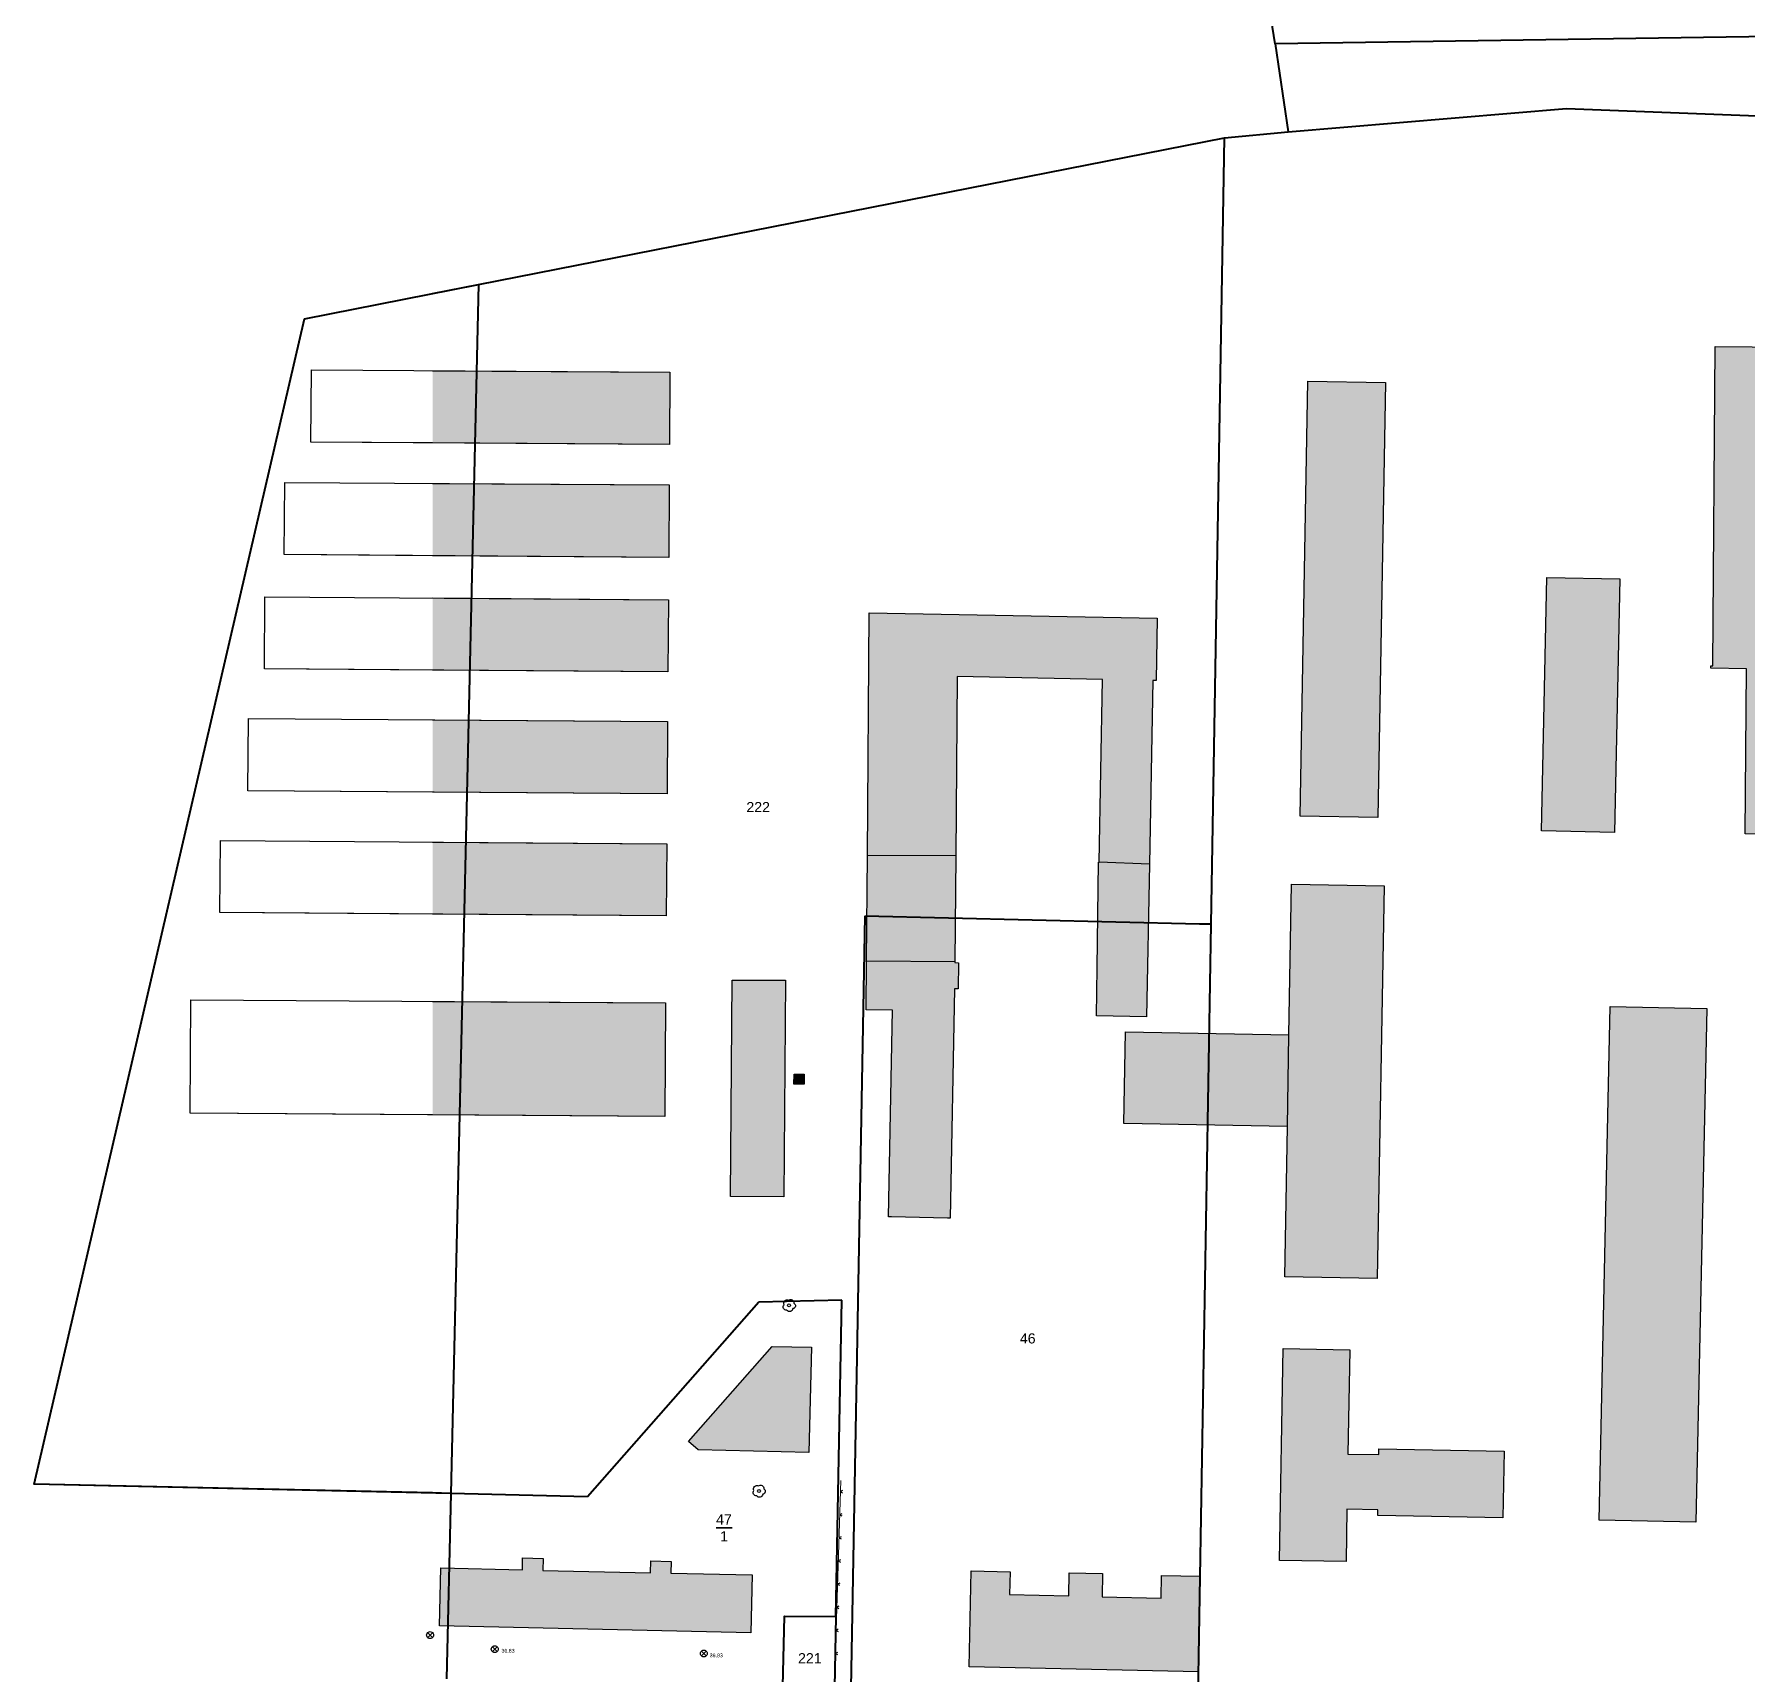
# Model space of a CAD drawing. Header units: metres. Extents: x 363857 to 365179, y 5807840 to 5809004.
# Drawn here: x 363931.1 to 364227.2, y 5808027.5 to 5808310.9 of the extents above; entities that cross this region are included whole.
import ezdxf

# ---------------------------------------------------------------- set-up
doc = ezdxf.new("R2010")
doc.units = ezdxf.units.M
doc.header["$LTSCALE"] = 0.5
doc.linetypes.add('LF11.26', pattern=[0])
doc.layers.get('0').update_dxf_attribs({"color": 1, "linetype": 'CONTINUOUS'})
for name, color, linetype in [('Flurstücksgrenze', 5, 'CONTINUOUS'), ('Stk.Bäume', 1, 'CONTINUOUS'), ('Stk.Einfriedungen', 1, 'CONTINUOUS'), ('Stk.Gebäude', 202, 'CONTINUOUS'), ('Stk.Geländehöhen', 1, 'CONTINUOUS'), ('Stk.Ver- und Entsorgungsanlagen allgemein', 1, 'CONTINUOUS')]:
    doc.layers.add(name, color=color, linetype=linetype)
doc.styles.add('TA  11.0401.0000', font='Arial.ttf')

# ---------------------------------------------------------------- blocks, each defined once
blk = doc.blocks.new('S11..378')
at = {"color": 0, "lineweight": -2}
blk.add_lwpolyline([(-0.025, 0.05), (0, 0), (0.025, 0.05)], dxfattribs=at)
blk = doc.blocks.new('S11..60')
at = {"color": 0, "lineweight": -2}
for points in [[(0.165, 0.075, -0.7675055), (0.13, -0.115, -0.7475991), (-0.075, -0.165, -0.7388858), (-0.175, 0.02, -0.7315501), (-0.02, 0.175, -0.7388858)], [(0.0433, -0.025, -0.5773503), (-0.0433, -0.025, -0.5773503), (0, 0.05, -0.5773503)]]:
    blk.add_lwpolyline(points, format="xyb", close=True, dxfattribs=at)
blk = doc.blocks.new('S11..36')
at = {"color": 0, "lineweight": -2}
blk.add_lwpolyline([(0.065, -0.0375, -0.5773503), (-0.065, -0.0375, -0.5773503), (0, 0.075, -0.5773503)], format="xyb", close=True, dxfattribs=at)
for points in [[(-0.05, 0.05), (0, 0), (-0.05, -0.05)], [(0.05, -0.05), (0, 0), (0.05, 0.05)]]:
    blk.add_lwpolyline(points, dxfattribs=at)

msp = doc.modelspace()

# ---------------------------------------------------------------- hatches: boundary and pattern name
at = {"layer": 'Stk.Gebäude', "lineweight": 18, "true_color": 0xffffff}
for points in [[(364303.231, 5808174.342), (364296.661, 5808174.503), (364296.722, 5808176.5), (364293.982, 5808176.534), (364294.146, 5808187.373), (364285.173, 5808187.55), (364285.16, 5808185.287), (364248.551, 5808185.767), (364248.569, 5808188.519), (364239.643, 5808188.638), (364239.478, 5808172.56), (364226.918, 5808172.662), (364227.109, 5808201.169), (364220.965, 5808201.268), (364220.971, 5808201.667), (364221.32, 5808201.662), (364221.695, 5808256.87), (364240.969, 5808256.704), (364240.122, 5808220.464), (364252.312, 5808220.304), (364252.631, 5808244.255), (364267.714, 5808244.028), (364267.173, 5808203.888), (364285.306, 5808203.643), (364285.318, 5808200.657), (364306.418, 5808200.254), (364306.041, 5808176.337), (364303.3, 5808176.388)], [(364000, 5808252.71), (364041.018, 5808252.434), (364040.929, 5808239.926), (364000, 5808240.2107)], [(364164.703, 5808250.643), (364163.388, 5808175.481), (364149.998, 5808175.723), (364151.307, 5808250.885)], [(364000, 5808233.2229), (364040.897, 5808232.951), (364040.807, 5808220.443), (364000, 5808220.7266)], [(364191.677, 5808173.153), (364192.594, 5808216.978), (364205.265, 5808216.7), (364204.338, 5808172.884)], [(364000, 5808213.4199), (364040.756, 5808213.116), (364040.685, 5808200.642), (364000, 5808200.951)], [(364075.163, 5808168.917), (364075.481, 5808210.861), (364125.237, 5808209.925), (364125.054, 5808199.161), (364124.528, 5808199.159), (364123.951, 5808167.419), (364115.229, 5808167.739), (364115.783, 5808199.328), (364090.653, 5808199.831), (364090.425, 5808168.817)], [(364000, 5808192.3325), (364040.627, 5808192.041), (364040.543, 5808179.561), (364000, 5808179.8452)], [(364000, 5808171.228), (364040.488, 5808170.93), (364040.382, 5808158.453), (364000, 5808158.7508)], [(364074.999, 5808150.692), (364075.163, 5808168.917), (364090.425, 5808168.817), (364090.281, 5808150.591)], [(364115.229, 5808167.739), (364123.951, 5808167.419), (364123.438, 5808141.022), (364114.742, 5808141.213), (364114.865, 5808149.458), (364115.089, 5808167.744)], [(364147.759, 5808122.043), (364148.037, 5808137.918), (364148.494, 5808163.936), (364164.487, 5808163.66), (364163.28, 5808095.771), (364147.303, 5808096.06)], [(364074.999, 5808150.692), (364090.281, 5808150.591), (364090.279, 5808150.391), (364090.909, 5808150.37), (364090.833, 5808145.869), (364090.233, 5808145.852), (364089.493, 5808106.183), (364089.003, 5808106.186), (364079.319, 5808106.423), (364078.818, 5808106.453), (364079.509, 5808142.186), (364074.93, 5808142.221)], [(364051.483, 5808109.952), (364051.756, 5808147.379), (364061.017, 5808147.337), (364060.735, 5808109.884)], [(364000, 5808143.6897), (364040.277, 5808143.414), (364040.165, 5808123.808), (364000, 5808124.0903)], [(364201.683, 5808054.018), (364203.571, 5808142.815), (364220.257, 5808142.434), (364218.389, 5808053.638)], [(364147.759, 5808122.043), (364119.465, 5808122.548), (364119.758, 5808138.41), (364148.037, 5808137.918)], [(364064.207, 5808129.353), (364062.46, 5808129.379), (364062.501, 5808131.105), (364064.239, 5808131.084)], [(364044.235, 5808067.62), (364058.698, 5808084.044), (364065.497, 5808083.89), (364065.06, 5808065.713), (364045.882, 5808066.164)], [(364146.425, 5808047.052), (364147.063, 5808083.657), (364158.566, 5808083.443), (364158.236, 5808065.417), (364163.585, 5808065.332), (364163.603, 5808066.311), (364185.234, 5808065.908), (364185.025, 5808054.426), (364163.385, 5808054.823), (364163.403, 5808055.802), (364158.067, 5808055.898), (364157.92, 5808046.843)], [(364001.177, 5808035.734), (364001.41, 5808045.774), (364015.507, 5808045.403), (364015.552, 5808047.482), (364019.111, 5808047.406), (364019.066, 5808045.327), (364037.67, 5808044.927), (364037.714, 5808046.967), (364041.242, 5808046.881), (364041.198, 5808044.852), (364055.238, 5808044.582), (364054.997, 5808034.516)], [(364126.017, 5808044.453), (364132.668, 5808044.311), (364132.41, 5808027.764), (364092.775, 5808028.674), (364093.113, 5808045.221), (364099.825, 5808045.071), (364099.752, 5808041.152), (364109.96, 5808040.907), (364110.033, 5808044.9), (364115.796, 5808044.766), (364115.727, 5808040.778), (364125.941, 5808040.533)]]:
    msp.add_hatch(color=7, dxfattribs=at).paths.add_polyline_path(points, flags=0)
at = {"layer": 'Stk.Gebäude', "lineweight": 18}
for points in [[(364303.231, 5808174.342), (364296.661, 5808174.503), (364296.722, 5808176.5), (364293.982, 5808176.534), (364294.146, 5808187.373), (364285.173, 5808187.55), (364285.16, 5808185.287), (364248.551, 5808185.767), (364248.569, 5808188.519), (364239.643, 5808188.638), (364239.478, 5808172.56), (364226.918, 5808172.662), (364227.109, 5808201.169), (364220.965, 5808201.268), (364220.971, 5808201.667), (364221.32, 5808201.662), (364221.695, 5808256.87), (364240.969, 5808256.704), (364240.122, 5808220.464), (364252.312, 5808220.304), (364252.631, 5808244.255), (364267.714, 5808244.028), (364267.173, 5808203.888), (364285.306, 5808203.643), (364285.318, 5808200.657), (364306.418, 5808200.254), (364306.041, 5808176.337), (364303.3, 5808176.388)], [(364164.703, 5808250.643), (364163.388, 5808175.481), (364149.998, 5808175.723), (364151.307, 5808250.885)], [(364191.677, 5808173.153), (364192.594, 5808216.978), (364205.265, 5808216.7), (364204.338, 5808172.884)], [(364074.999, 5808150.692), (364075.163, 5808168.917), (364090.425, 5808168.817), (364090.281, 5808150.591)], [(364147.759, 5808122.043), (364148.037, 5808137.918), (364148.494, 5808163.936), (364164.487, 5808163.66), (364163.28, 5808095.771), (364147.303, 5808096.06)], [(364201.683, 5808054.018), (364203.571, 5808142.815), (364220.257, 5808142.434), (364218.389, 5808053.638)], [(364147.759, 5808122.043), (364119.465, 5808122.548), (364119.758, 5808138.41), (364148.037, 5808137.918)], [(364146.425, 5808047.052), (364147.063, 5808083.657), (364158.566, 5808083.443), (364158.236, 5808065.417), (364163.585, 5808065.332), (364163.603, 5808066.311), (364185.234, 5808065.908), (364185.025, 5808054.426), (364163.385, 5808054.823), (364163.403, 5808055.802), (364158.067, 5808055.898), (364157.92, 5808046.843)], [(364126.017, 5808044.453), (364132.668, 5808044.311), (364132.41, 5808027.764), (364092.775, 5808028.674), (364093.113, 5808045.221), (364099.825, 5808045.071), (364099.752, 5808041.152), (364109.96, 5808040.907), (364110.033, 5808044.9), (364115.796, 5808044.766), (364115.727, 5808040.778), (364125.941, 5808040.533)]]:
    msp.add_hatch(color=11, dxfattribs=at).paths.add_polyline_path(points, flags=0)
at = {"layer": 'Stk.Gebäude', "lineweight": 18, "true_color": 0xcccccc}
for points in [[(364000, 5808252.71), (364041.018, 5808252.434), (364040.929, 5808239.926), (364000, 5808240.2107)], [(364000, 5808233.2229), (364040.897, 5808232.951), (364040.807, 5808220.443), (364000, 5808220.7266)], [(364000, 5808213.4199), (364040.756, 5808213.116), (364040.685, 5808200.642), (364000, 5808200.951)], [(364075.163, 5808168.917), (364075.481, 5808210.861), (364125.237, 5808209.925), (364125.054, 5808199.161), (364124.528, 5808199.159), (364123.951, 5808167.419), (364115.229, 5808167.739), (364115.783, 5808199.328), (364090.653, 5808199.831), (364090.425, 5808168.817)], [(364000, 5808192.3325), (364040.627, 5808192.041), (364040.543, 5808179.561), (364000, 5808179.8452)], [(364000, 5808171.228), (364040.488, 5808170.93), (364040.382, 5808158.453), (364000, 5808158.7508)], [(364115.229, 5808167.739), (364123.951, 5808167.419), (364123.438, 5808141.022), (364114.742, 5808141.213), (364114.865, 5808149.458), (364115.089, 5808167.744)], [(364074.999, 5808150.692), (364090.281, 5808150.591), (364090.279, 5808150.391), (364090.909, 5808150.37), (364090.833, 5808145.869), (364090.233, 5808145.852), (364089.493, 5808106.183), (364089.003, 5808106.186), (364079.319, 5808106.423), (364078.818, 5808106.453), (364079.509, 5808142.186), (364074.93, 5808142.221)], [(364051.483, 5808109.952), (364051.756, 5808147.379), (364061.017, 5808147.337), (364060.735, 5808109.884)], [(364000, 5808143.6897), (364040.277, 5808143.414), (364040.165, 5808123.808), (364000, 5808124.0903)]]:
    msp.add_hatch(color=254, dxfattribs=at).paths.add_polyline_path(points, flags=0)
at = {"layer": 'Stk.Gebäude', "lineweight": 18, "true_color": 0xb3b3b3}
for points in [[(364044.235, 5808067.62), (364058.698, 5808084.044), (364065.497, 5808083.89), (364065.06, 5808065.713), (364045.882, 5808066.164)], [(364001.177, 5808035.734), (364001.41, 5808045.774), (364015.507, 5808045.403), (364015.552, 5808047.482), (364019.111, 5808047.406), (364019.066, 5808045.327), (364037.67, 5808044.927), (364037.714, 5808046.967), (364041.242, 5808046.881), (364041.198, 5808044.852), (364055.238, 5808044.582), (364054.997, 5808034.516)]]:
    msp.add_hatch(color=253, dxfattribs=at).paths.add_polyline_path(points, flags=0)

# ---------------------------------------------------------------- linework, layer by layer
at = {"layer": 'Flurstücksgrenze', "color": 7, "linetype": 'Continuous', "lineweight": 40}
for p, q in [((364145.635, 5808309.202), (364147.884, 5808294.003)), ((364007.921, 5808267.589), (364136.917, 5808292.981)), ((364074.717, 5808158.436), (364072.315, 5808025.04)), ((364132.569, 5808157.058), (364074.717, 5808158.436)), ((364134.564, 5808157.01), (364132.569, 5808157.058)), ((364070.726, 5808092.007), (364056.366, 5808091.679)), ((364069.69, 5808037.325), (364070.726, 5808092.007)), ((364056.366, 5808091.679), (364026.743, 5808058.023)), ((364003.137, 5808058.637), (364002.413, 5808026.592)), ((364026.743, 5808058.023), (364003.137, 5808058.637))]:
    msp.add_line(p, q, dxfattribs=at)
at = {"layer": 'Flurstücksgrenze', "color": 7, "linetype": 'Continuous', "lineweight": 35}
msp.add_line((364049.0005, 5808052.677), (364051.7655, 5808052.677), dxfattribs=at)
at = {"layer": 'Flurstücksgrenze', "color": 7, "linetype": 'Continuous', "lineweight": 40}
for points in [[(364113.703, 5808508.453), (364171.174, 5808550.331), (364235.273, 5808605.776), (364262.852, 5808634.505), (364285.874, 5808650.329), (364324.501, 5808579.55), (364329.06, 5808530.845), (364328.138, 5808489.633), (364332.095, 5808467.575), (364207.685, 5808430.422), (364218.4, 5808386.746), (364301.1, 5808403.655), (364305.858, 5808384.495), (364223.398, 5808368.173), (364235.339, 5808310.528), (364145.635, 5808309.202), (364113.703, 5808508.453)], [(364132.21, 5808020.955), (364132.321, 5808023.707), (364134.564, 5808157.01), (364136.917, 5808292.981), (364147.884, 5808294.003), (364196.011, 5808298.049), (364230.506, 5808296.71), (364234.711, 5808279.173), (364235.032, 5808277.919), (364235.137, 5808277.461), (364337.262, 5808282.552), (364336.535, 5808244.45), (364336.478, 5808241.441), (364336.02, 5808203.394), (364332.199, 5808017.055), (364223.772, 5808019.17), (364188.738, 5808019.484), (364132.21, 5808020.955)], [(364060.528, 5808025.264), (364060.82, 5808037.427), (364069.69, 5808037.325), (364069.458, 5808025.081), (364060.528, 5808025.264)]]:
    msp.add_lwpolyline(points, close=True, dxfattribs=at)
for points in [[(364000, 5808058.7058), (363931.124, 5808060.216), (363977.855, 5808261.671), (364007.921, 5808267.589), (364003.137, 5808058.637), (363931.124, 5808060.216)], [(364000, 5808266.0299), (364007.921, 5808267.589), (364003.137, 5808058.637), (364000, 5808058.7058)]]:
    msp.add_lwpolyline(points, dxfattribs=at)
at = {"layer": 'Stk.Einfriedungen', "color": 7, "linetype": 'LF11.26', "lineweight": 18}
msp.add_line((364070.5576, 5808060.8413), (364069.3372, 5808022.185, 35.616), dxfattribs=at)
at = {"layer": 'Stk.Gebäude', "color": 7, "linetype": 'Continuous', "lineweight": 25}
for p, q in [((364074.999, 5808150.692), (364075.163, 5808168.917)), ((364090.425, 5808168.817), (364090.281, 5808150.591)), ((364114.865, 5808149.458), (364115.089, 5808167.744)), ((364115.089, 5808167.744), (364115.229, 5808167.739)), ((364123.951, 5808167.419), (364123.438, 5808141.022)), ((364114.742, 5808141.213), (364114.865, 5808149.458)), ((364123.438, 5808141.022), (364114.742, 5808141.213)), ((364119.465, 5808122.548), (364119.758, 5808138.41)), ((364119.758, 5808138.41), (364148.037, 5808137.918)), ((364147.759, 5808122.043), (364119.465, 5808122.548))]:
    msp.add_line(p, q, dxfattribs=at)
for points in [[(364239.478, 5808172.56), (364226.918, 5808172.662), (364227.109, 5808201.169), (364220.965, 5808201.268), (364220.971, 5808201.667), (364221.32, 5808201.662), (364221.695, 5808256.87), (364240.969, 5808256.704)], [(364000, 5808240.2107), (363978.96, 5808240.357), (363979.047, 5808252.851), (364041.018, 5808252.434), (364040.929, 5808239.926), (363978.96, 5808240.357)], [(364000, 5808252.71), (364041.018, 5808252.434), (364040.929, 5808239.926), (364000, 5808240.2107)], [(364000, 5808220.7266), (363974.334, 5808220.905), (363974.425, 5808233.393), (364040.897, 5808232.951), (364040.807, 5808220.443), (363974.334, 5808220.905)], [(364000, 5808233.2229), (364040.897, 5808232.951), (364040.807, 5808220.443), (364000, 5808220.7266)], [(364000, 5808200.951), (363970.91, 5808201.172), (363971.008, 5808213.636), (364040.756, 5808213.116), (364040.685, 5808200.642), (363970.91, 5808201.172)], [(364000, 5808213.4199), (364040.756, 5808213.116), (364040.685, 5808200.642), (364000, 5808200.951)], [(364000, 5808179.8452), (363968.061, 5808180.069), (363968.157, 5808192.561), (364040.627, 5808192.041), (364040.543, 5808179.561), (363968.061, 5808180.069)], [(364000, 5808192.3325), (364040.627, 5808192.041), (364040.543, 5808179.561), (364000, 5808179.8452)], [(364000, 5808158.7508), (363963.214, 5808159.022), (363963.304, 5808171.498), (364040.488, 5808170.93), (364040.382, 5808158.453), (363963.214, 5808159.022)], [(364000, 5808171.228), (364040.488, 5808170.93), (364040.382, 5808158.453), (364000, 5808158.7508)], [(364000, 5808124.0903), (363958.077, 5808124.385), (363958.188, 5808143.976), (364040.277, 5808143.414), (364040.165, 5808123.808), (363958.077, 5808124.385)], [(364000, 5808143.6897), (364040.277, 5808143.414), (364040.165, 5808123.808), (364000, 5808124.0903)]]:
    msp.add_lwpolyline(points, dxfattribs=at)
for points in [[(364164.703, 5808250.643), (364163.388, 5808175.481), (364149.998, 5808175.723), (364151.307, 5808250.885), (364164.703, 5808250.643)], [(364191.677, 5808173.153), (364192.594, 5808216.978), (364205.265, 5808216.7), (364204.338, 5808172.884), (364191.677, 5808173.153)], [(364075.163, 5808168.917), (364075.481, 5808210.861), (364125.237, 5808209.925), (364125.054, 5808199.161), (364124.528, 5808199.159), (364123.951, 5808167.419), (364115.229, 5808167.739), (364115.783, 5808199.328), (364090.653, 5808199.831), (364090.425, 5808168.817), (364075.163, 5808168.917)], [(364147.759, 5808122.043), (364148.037, 5808137.918), (364148.494, 5808163.936), (364164.487, 5808163.66), (364163.28, 5808095.771), (364147.303, 5808096.06), (364147.759, 5808122.043)], [(364074.999, 5808150.692), (364090.281, 5808150.591), (364090.279, 5808150.391), (364090.909, 5808150.37), (364090.833, 5808145.869), (364090.233, 5808145.852), (364089.493, 5808106.183), (364089.003, 5808106.186), (364079.319, 5808106.423), (364078.818, 5808106.453), (364079.509, 5808142.186), (364074.93, 5808142.221), (364074.999, 5808150.692)], [(364051.483, 5808109.952), (364051.756, 5808147.379), (364061.017, 5808147.337), (364060.735, 5808109.884), (364051.483, 5808109.952)], [(364201.683, 5808054.018), (364203.571, 5808142.815), (364220.257, 5808142.434), (364218.389, 5808053.638), (364201.683, 5808054.018)], [(364064.207, 5808129.353), (364062.46, 5808129.379), (364062.501, 5808131.105), (364064.239, 5808131.084), (364064.207, 5808129.353)], [(364044.235, 5808067.62), (364058.698, 5808084.044), (364065.497, 5808083.89), (364065.06, 5808065.713), (364045.882, 5808066.164), (364044.235, 5808067.62)], [(364146.425, 5808047.052), (364147.063, 5808083.657), (364158.566, 5808083.443), (364158.236, 5808065.417), (364163.585, 5808065.332), (364163.603, 5808066.311), (364185.234, 5808065.908), (364185.025, 5808054.426), (364163.385, 5808054.823), (364163.403, 5808055.802), (364158.067, 5808055.898), (364157.92, 5808046.843), (364146.425, 5808047.052)], [(364001.177, 5808035.734), (364001.41, 5808045.774), (364015.507, 5808045.403), (364015.552, 5808047.482), (364019.111, 5808047.406), (364019.066, 5808045.327), (364037.67, 5808044.927), (364037.714, 5808046.967), (364041.242, 5808046.881), (364041.198, 5808044.852), (364055.238, 5808044.582), (364054.997, 5808034.516), (364001.177, 5808035.734)], [(364126.017, 5808044.453), (364132.668, 5808044.311), (364132.41, 5808027.764), (364092.775, 5808028.674), (364093.113, 5808045.221), (364099.825, 5808045.071), (364099.752, 5808041.152), (364109.96, 5808040.907), (364110.033, 5808044.9), (364115.796, 5808044.766), (364115.727, 5808040.778), (364125.941, 5808040.533), (364126.017, 5808044.453)]]:
    msp.add_lwpolyline(points, close=True, dxfattribs=at)

# ---------------------------------------------------------------- block references
at = {"layer": 'Stk.Bäume', "color": 7, "xscale": 4.95, "yscale": 4.95}
for p in [(364061.6103, 5808091.1461), (364056.4121, 5808059.047)]:
    msp.add_blockref('S11..60', p, dxfattribs=at)
at = {"layer": 'Stk.Einfriedungen', "color": 7, "xscale": 7.5, "yscale": 7.5, "rotation": 268.192}
for p in [(364070.4978, 5808058.9481), (364070.3716, 5808054.9501), (364070.2454, 5808050.9521), (364070.1192, 5808046.9541), (364069.993, 5808042.9561), (364069.8667, 5808038.9581), (364069.7405, 5808034.9601), (364069.6143, 5808030.9621)]:
    msp.add_blockref('S11..378', p, dxfattribs=at)
at = {"layer": 'Stk.Ver- und Entsorgungsanlagen allgemein', "color": 7, "xscale": 8, "yscale": 8}
for p in [(363999.5531, 5808034.1369, 36.976), (364010.7368, 5808031.7043, 36.826), (364046.8828, 5808030.9592, 36.826)]:
    msp.add_blockref('S11..36', p, dxfattribs=at)

# ---------------------------------------------------------------- texts
at = {"layer": 'Flurstücksgrenze', "color": 7, "lineweight": 35, "char_height": 1.75, "attachment_point": 7, "line_spacing_factor": 0.84, "style": 'TA  11.0401.0000'}
for s, insert in [('222', (364054.2362, 5808176.397)), ('46', (364101.5175, 5808084.525)), ('47', (364049.0005, 5808053.2545)), ('1', (364049.6918, 5808050.3495)), ('221', (364063.1662, 5808029.267))]:
    msp.add_mtext(s, dxfattribs=dict(at, insert=insert))
at = {"layer": 'Stk.Geländehöhen', "color": 7, "lineweight": 18, "char_height": 0.65, "attachment_point": 7, "line_spacing_factor": 0.84, "style": 'TA  11.0401.0000'}
for insert in [(364011.895, 5808031.1), (364047.895, 5808030.3)]:
    msp.add_mtext('36.83', dxfattribs=dict(at, insert=insert))

doc.saveas('drawing.dxf')
